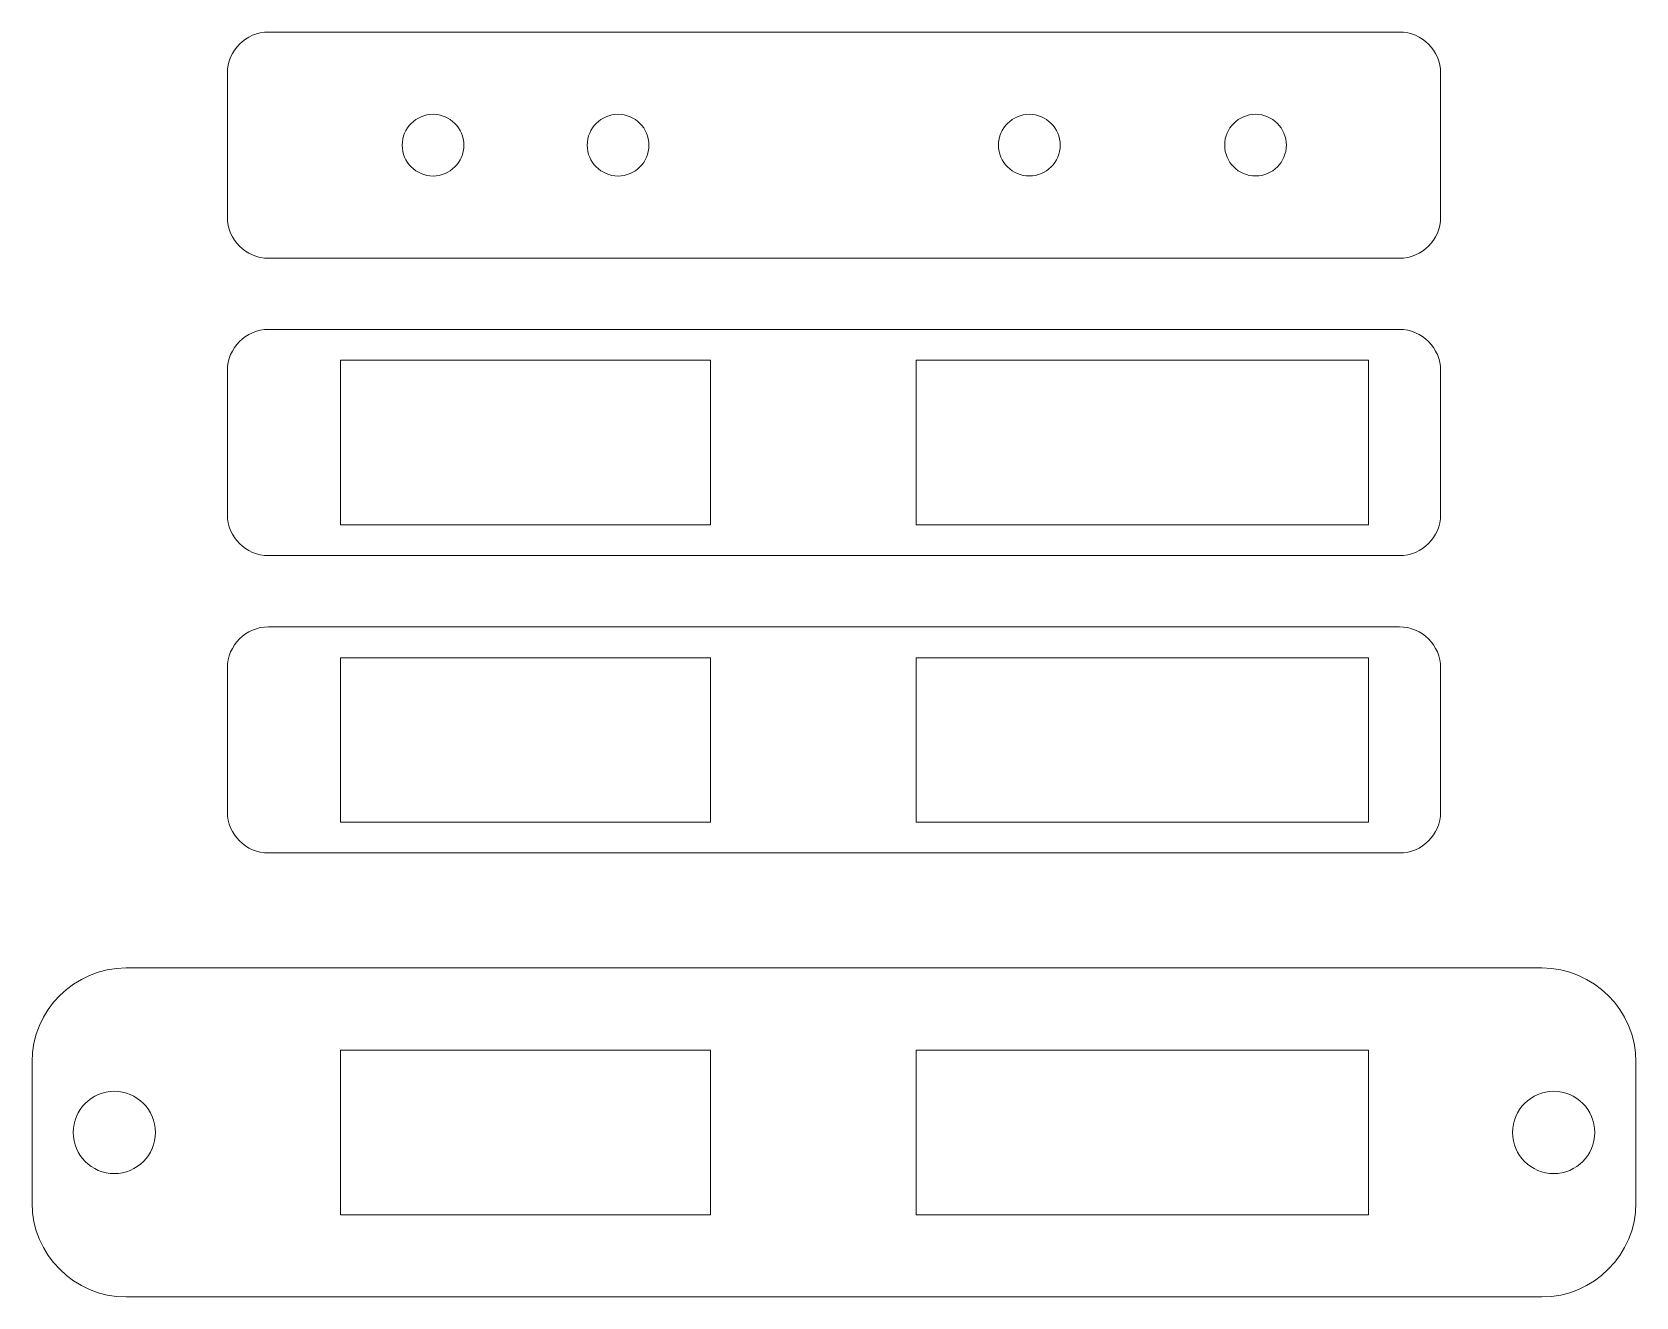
# Model space of a CAD drawing. Header units: millimetres. Extents: x -81 to 85, y -68 to 71.
# Drawn here: x -81.5 to -3.5, y 9.8 to 71.3 of the extents above; entities that cross this region are included whole.
import ezdxf

# ---------------------------------------------------------------- set-up
doc = ezdxf.new("R2010")
doc.units = ezdxf.units.MM
doc.header["$MEASUREMENT"] = 0
doc.layers.add('Layer 1', color=7, linetype='Continuous')

msp = doc.modelspace()

# ---------------------------------------------------------------- linework, layer by layer
at = {"layer": 'Layer 1', "color": 250, "lineweight": 18}
for points in [[(-66.4503, 47.3474), (-48.4503, 47.3474), (-48.4503, 55.3474), (-66.4503, 55.3474), (-66.4503, 47.3474)], [(-38.4503, 47.3478), (-16.4505, 47.3478), (-16.4505, 55.3478), (-38.4503, 55.3478), (-38.4503, 47.3478)], [(-66.4503, 32.8834), (-48.4503, 32.8834), (-48.4503, 40.8834), (-66.4503, 40.8834), (-66.4503, 32.8834)], [(-38.4503, 32.8838), (-16.4505, 32.8838), (-16.4505, 40.8838), (-38.4503, 40.8838), (-38.4503, 32.8838)], [(-66.4503, 13.7907), (-48.4503, 13.7907), (-48.4503, 21.7907), (-66.4503, 21.7907), (-66.4503, 13.7907)], [(-38.4503, 13.7911), (-16.4505, 13.7911), (-16.4505, 21.7911), (-38.4503, 21.7911), (-38.4503, 13.7911)]]:
    msp.add_lwpolyline(points, close=True, dxfattribs=at)
for centre in [(-61.9502, 65.8112), (-52.9502, 65.8112), (-32.9502, 65.8116), (-21.9502, 65.8116)]:
    msp.add_ellipse(centre, major_axis=(0, 1.5001), ratio=1, dxfattribs=at)
at = {"layer": 'Layer 1', "color": 250, "lineweight": 9}
for centre in [(-77.4503, 17.7912), (-7.4503, 17.7912)]:
    msp.add_ellipse(centre, major_axis=(0, 2), ratio=1, dxfattribs=at)
at = {"layer": 'Layer 1', "color": 250, "lineweight": 18}
for points in [[(-69.9503, 71.3118), (-69.9503, 71.3118), (-14.9503, 71.3118), (-14.9503, 71.3118), (-14.9503, 71.3118), (-13.8503, 71.3118), (-12.9503, 70.4118), (-12.9503, 69.3118), (-12.9503, 69.3118), (-12.9503, 69.3118), (-12.9503, 62.3118), (-12.9503, 62.3118), (-12.9503, 62.3118), (-12.9503, 61.2118), (-13.8503, 60.3118), (-14.9503, 60.3118), (-14.9503, 60.3118), (-14.9503, 60.3118), (-69.9503, 60.3118), (-69.9503, 60.3118), (-69.9503, 60.3118), (-71.0503, 60.3118), (-71.9503, 61.2118), (-71.9503, 62.3118), (-71.9503, 62.3118), (-71.9503, 62.3118), (-71.9503, 69.3118), (-71.9503, 69.3118), (-71.9503, 69.3118), (-71.9503, 70.4118), (-71.0503, 71.3118), (-69.9503, 71.3118)], [(-69.9503, 56.8479), (-69.9503, 56.8479), (-14.9503, 56.8479), (-14.9503, 56.8479), (-14.9503, 56.8479), (-13.8503, 56.8479), (-12.9503, 55.9479), (-12.9503, 54.8479), (-12.9503, 54.8479), (-12.9503, 54.8479), (-12.9503, 47.8479), (-12.9503, 47.8479), (-12.9503, 47.8479), (-12.9503, 46.7479), (-13.8503, 45.8479), (-14.9503, 45.8479), (-14.9503, 45.8479), (-14.9503, 45.8479), (-69.9503, 45.8479), (-69.9503, 45.8479), (-69.9503, 45.8479), (-71.0503, 45.8479), (-71.9503, 46.7479), (-71.9503, 47.8479), (-71.9503, 47.8479), (-71.9503, 47.8479), (-71.9503, 54.8479), (-71.9503, 54.8479), (-71.9503, 54.8479), (-71.9503, 55.9479), (-71.0503, 56.8479), (-69.9503, 56.8479)], [(-69.9503, 42.3839), (-69.9503, 42.3839), (-14.9503, 42.3839), (-14.9503, 42.3839), (-14.9503, 42.3839), (-13.8503, 42.3839), (-12.9503, 41.4839), (-12.9503, 40.3839), (-12.9503, 40.3839), (-12.9503, 40.3839), (-12.9503, 33.3839), (-12.9503, 33.3839), (-12.9503, 33.3839), (-12.9503, 32.2839), (-13.8503, 31.3839), (-14.9503, 31.3839), (-14.9503, 31.3839), (-14.9503, 31.3839), (-69.9503, 31.3839), (-69.9503, 31.3839), (-69.9503, 31.3839), (-71.0503, 31.3839), (-71.9503, 32.2839), (-71.9503, 33.3839), (-71.9503, 33.3839), (-71.9503, 33.3839), (-71.9503, 40.3839), (-71.9503, 40.3839), (-71.9503, 40.3839), (-71.9503, 41.4839), (-71.0503, 42.3839), (-69.9503, 42.3839)]]:
    msp.add_open_spline(points, degree=3, knots=[0, 0, 0, 0, 0.1111111, 0.1111111, 0.1111111, 0.1111111, 0.2222222, 0.2222222, 0.2222222, 0.2222222, 0.3333333, 0.3333333, 0.3333333, 0.3333333, 0.4444444, 0.4444444, 0.4444444, 0.4444444, 0.5555556, 0.5555556, 0.5555556, 0.5555556, 0.6666667, 0.6666667, 0.6666667, 0.6666667, 0.7777778, 0.7777778, 0.7777778, 0.7777778, 1, 1, 1, 1], dxfattribs=at)
at = {"layer": 'Layer 1', "color": 250, "lineweight": 9}
msp.add_open_spline([(-76.8789, 25.7912), (-76.8789, 25.7912), (-8.0217, 25.7912), (-8.0217, 25.7912), (-8.0217, 25.7912), (-5.5074, 25.7912), (-3.4503, 23.7341), (-3.4503, 21.2198), (-3.4503, 21.2198), (-3.4503, 21.2198), (-3.4503, 14.3626), (-3.4503, 14.3626), (-3.4503, 14.3626), (-3.4503, 11.8483), (-5.5074, 9.7912), (-8.0217, 9.7912), (-8.0217, 9.7912), (-8.0217, 9.7912), (-76.8789, 9.7912), (-76.8789, 9.7912), (-76.8789, 9.7912), (-79.3932, 9.7912), (-81.4503, 11.8483), (-81.4503, 14.3626), (-81.4503, 14.3626), (-81.4503, 14.3626), (-81.4503, 21.2198), (-81.4503, 21.2198), (-81.4503, 21.2198), (-81.4503, 23.7341), (-79.3932, 25.7912), (-76.8789, 25.7912)], degree=3, knots=[0, 0, 0, 0, 0.1111111, 0.1111111, 0.1111111, 0.1111111, 0.2222222, 0.2222222, 0.2222222, 0.2222222, 0.3333333, 0.3333333, 0.3333333, 0.3333333, 0.4444444, 0.4444444, 0.4444444, 0.4444444, 0.5555556, 0.5555556, 0.5555556, 0.5555556, 0.6666667, 0.6666667, 0.6666667, 0.6666667, 0.7777778, 0.7777778, 0.7777778, 0.7777778, 1, 1, 1, 1], dxfattribs=at)

doc.saveas('drawing.dxf')
